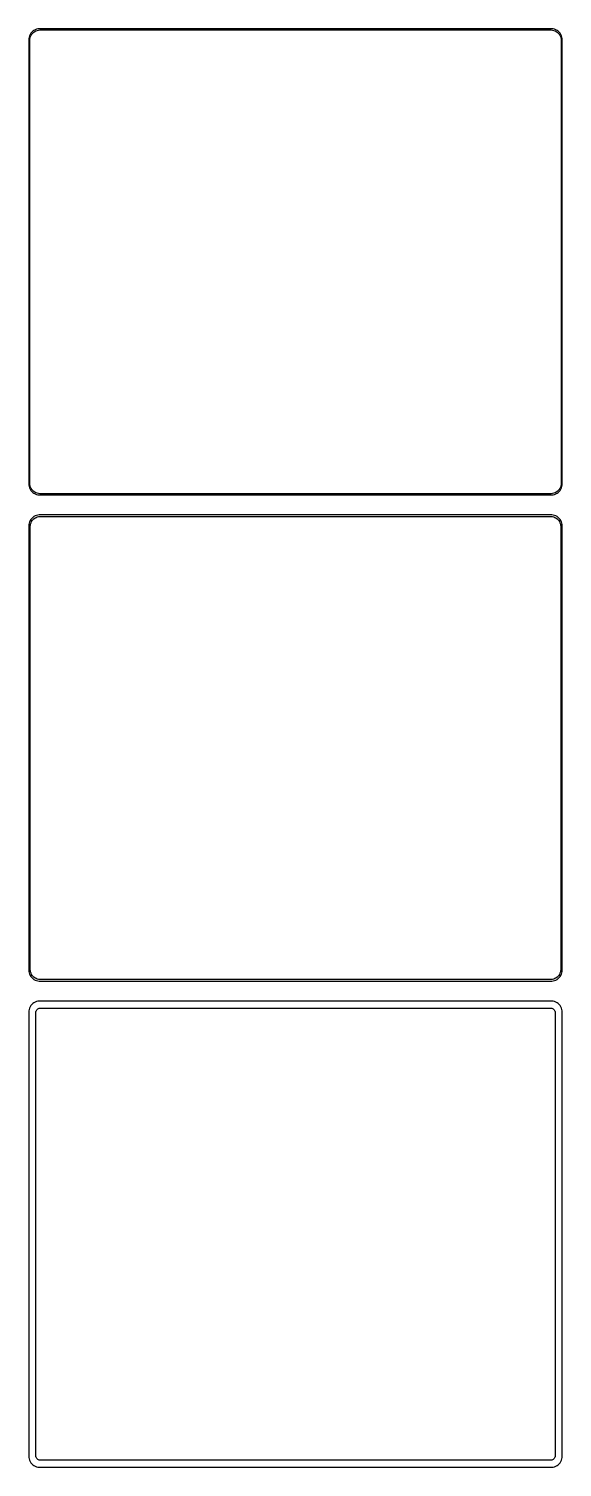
# Model space of a CAD drawing. Header units: metres. Extents: x -120 to 120, y 552 to 1200.
import ezdxf

# ---------------------------------------------------------------- set-up
doc = ezdxf.new("R2010")
doc.units = ezdxf.units.M

msp = doc.modelspace()

# ---------------------------------------------------------------- linework, layer by layer
for p, q in [((-118.187, 1198.85), (-118.645, 1198.42)), ((-117.679, 1199.22), (-118.187, 1198.85)), ((-117.129, 1199.52), (-117.679, 1199.22)), ((-117.295, 1198.76), (-116.772, 1199.05)), ((-116.545, 1199.76), (-117.129, 1199.52)), ((-116.772, 1199.05), (-116.218, 1199.27)), ((-115.937, 1199.91), (-116.545, 1199.76)), ((-116.218, 1199.27), (-115.64, 1199.42)), ((-115.314, 1199.99), (-115.937, 1199.91)), ((-115.64, 1199.42), (-115.048, 1199.49)), ((115.314, 1199.99), (-115.314, 1199.99)), ((-115.048, 1199.49), (115.048, 1199.49)), ((115.048, 1199.49), (115.64, 1199.42)), ((115.937, 1199.91), (115.314, 1199.99)), ((115.64, 1199.42), (116.218, 1199.27)), ((116.545, 1199.76), (115.937, 1199.91)), ((116.218, 1199.27), (116.772, 1199.05)), ((117.129, 1199.52), (116.545, 1199.76)), ((116.772, 1199.05), (117.295, 1198.76)), ((117.679, 1199.22), (117.129, 1199.52)), ((118.187, 1198.85), (117.679, 1199.22)), ((118.645, 1198.42), (118.187, 1198.85)), ((-119.961, 1195.63), (-120, 1195)), ((-120, 1195), (-120, 995)), ((-119.843, 1196.24), (-119.961, 1195.63)), ((-119.649, 1196.84), (-119.843, 1196.24)), ((-119.382, 1197.41), (-119.649, 1196.84)), ((-119.5, 1194.75), (-119.463, 1195.35)), ((-119.5, 995.25), (-119.5, 1194.75)), ((-119.463, 1195.35), (-119.351, 1195.93)), ((-119.045, 1197.94), (-119.382, 1197.41)), ((-119.351, 1195.93), (-119.166, 1196.5)), ((-119.166, 1196.5), (-118.912, 1197.04)), ((-118.645, 1198.42), (-119.045, 1197.94)), ((-118.912, 1197.04), (-118.593, 1197.54)), ((-118.593, 1197.54), (-118.213, 1198)), ((-118.213, 1198), (-117.778, 1198.41)), ((-117.778, 1198.41), (-117.295, 1198.76)), ((117.295, 1198.76), (117.778, 1198.41)), ((117.778, 1198.41), (118.213, 1198)), ((118.213, 1198), (118.593, 1197.54)), ((118.593, 1197.54), (118.912, 1197.04)), ((119.045, 1197.94), (118.645, 1198.42)), ((118.912, 1197.04), (119.166, 1196.5)), ((119.382, 1197.41), (119.045, 1197.94)), ((119.166, 1196.5), (119.351, 1195.93)), ((119.351, 1195.93), (119.463, 1195.35)), ((119.649, 1196.84), (119.382, 1197.41)), ((119.463, 1195.35), (119.5, 1194.75)), ((119.5, 1194.75), (119.5, 995.25)), ((119.843, 1196.24), (119.649, 1196.84)), ((119.961, 1195.63), (119.843, 1196.24)), ((120, 1195), (119.961, 1195.63)), ((120, 995), (120, 1195)), ((-120, 995), (-119.961, 994.373)), ((-119.961, 994.373), (-119.843, 993.757)), ((-119.843, 993.757), (-119.649, 993.159)), ((-119.649, 993.159), (-119.382, 992.591)), ((-119.463, 994.655), (-119.5, 995.25)), ((-119.351, 994.069), (-119.463, 994.655)), ((-119.382, 992.591), (-119.045, 992.061)), ((-119.166, 993.501), (-119.351, 994.069)), ((-118.912, 992.962), (-119.166, 993.501)), ((-119.045, 992.061), (-118.645, 991.577)), ((-118.593, 992.458), (-118.912, 992.962)), ((-118.645, 991.577), (-118.187, 991.147)), ((-118.213, 991.998), (-118.593, 992.458)), ((-117.778, 991.59), (-118.213, 991.998)), ((-117.295, 991.239), (-117.778, 991.59)), ((117.778, 991.59), (117.295, 991.239)), ((118.213, 991.998), (117.778, 991.59)), ((118.187, 991.147), (118.645, 991.577)), ((118.593, 992.458), (118.213, 991.998)), ((118.912, 992.962), (118.593, 992.458)), ((118.645, 991.577), (119.045, 992.061)), ((119.166, 993.501), (118.912, 992.962)), ((119.045, 992.061), (119.382, 992.591)), ((119.351, 994.069), (119.166, 993.501)), ((119.463, 994.655), (119.351, 994.069)), ((119.382, 992.591), (119.649, 993.159)), ((119.5, 995.25), (119.463, 994.655)), ((119.649, 993.159), (119.843, 993.757)), ((119.843, 993.757), (119.961, 994.373)), ((119.961, 994.373), (120, 995)), ((-118.187, 991.147), (-117.679, 990.778)), ((-117.679, 990.778), (-117.129, 990.476)), ((-116.772, 990.952), (-117.295, 991.239)), ((-117.129, 990.476), (-116.545, 990.245)), ((-116.218, 990.732), (-116.772, 990.952)), ((-116.545, 990.245), (-115.937, 990.089)), ((-115.64, 990.584), (-116.218, 990.732)), ((-115.937, 990.089), (-115.314, 990.01)), ((-115.048, 990.509), (-115.64, 990.584)), ((-115.314, 990.01), (115.314, 990.01)), ((115.048, 990.509), (-115.048, 990.509)), ((115.64, 990.584), (115.048, 990.509)), ((115.314, 990.01), (115.937, 990.089)), ((116.218, 990.732), (115.64, 990.584)), ((115.937, 990.089), (116.545, 990.245)), ((116.772, 990.952), (116.218, 990.732)), ((116.545, 990.245), (117.129, 990.476)), ((117.295, 991.239), (116.772, 990.952)), ((117.129, 990.476), (117.679, 990.778)), ((117.679, 990.778), (118.187, 991.147)), ((-119.045, 978.939), (-119.382, 978.409)), ((-118.645, 979.423), (-119.045, 978.939)), ((-118.187, 979.853), (-118.645, 979.423)), ((-118.454, 978.441), (-118.088, 978.884)), ((-117.679, 980.222), (-118.187, 979.853)), ((-118.088, 978.884), (-117.668, 979.278)), ((-117.129, 980.524), (-117.679, 980.222)), ((-117.668, 979.278), (-117.203, 979.616)), ((-117.203, 979.616), (-116.699, 979.893)), ((-116.545, 980.755), (-117.129, 980.524)), ((-116.699, 979.893), (-116.165, 980.104)), ((-115.937, 980.911), (-116.545, 980.755)), ((-116.165, 980.104), (-115.608, 980.247)), ((-115.314, 980.99), (-115.937, 980.911)), ((-115.608, 980.247), (-115.037, 980.319)), ((115.314, 980.99), (-115.314, 980.99)), ((-115.037, 980.319), (115.037, 980.319)), ((115.037, 980.319), (115.608, 980.247)), ((115.937, 980.911), (115.314, 980.99)), ((115.608, 980.247), (116.165, 980.104)), ((116.545, 980.755), (115.937, 980.911)), ((116.165, 980.104), (116.699, 979.893)), ((117.129, 980.524), (116.545, 980.755)), ((116.699, 979.893), (117.203, 979.616)), ((117.679, 980.222), (117.129, 980.524)), ((117.203, 979.616), (117.668, 979.278)), ((117.668, 979.278), (118.088, 978.884)), ((118.187, 979.853), (117.679, 980.222)), ((118.088, 978.884), (118.454, 978.441)), ((118.645, 979.423), (118.187, 979.853)), ((119.045, 978.939), (118.645, 979.423)), ((119.382, 978.409), (119.045, 978.939)), ((-119.961, 976.627), (-120, 976)), ((-120, 976), (-120, 776)), ((-119.843, 977.243), (-119.961, 976.627)), ((-119.649, 977.841), (-119.843, 977.243)), ((-119.382, 978.409), (-119.649, 977.841)), ((-119.328, 975.75), (-119.292, 976.324)), ((-119.328, 776.25), (-119.328, 975.75)), ((-119.292, 976.324), (-119.185, 976.889)), ((-119.185, 976.889), (-119.007, 977.435)), ((-119.007, 977.435), (-118.762, 977.956)), ((-118.762, 977.956), (-118.454, 978.441)), ((118.454, 978.441), (118.762, 977.956)), ((118.762, 977.956), (119.007, 977.435)), ((119.007, 977.435), (119.185, 976.889)), ((119.185, 976.889), (119.292, 976.324)), ((119.292, 976.324), (119.328, 975.75)), ((119.328, 975.75), (119.328, 776.25)), ((119.649, 977.841), (119.382, 978.409)), ((119.843, 977.243), (119.649, 977.841)), ((119.961, 976.627), (119.843, 977.243)), ((120, 976), (119.961, 976.627)), ((120, 776), (120, 976)), ((-120, 776), (-119.961, 775.373)), ((-119.961, 775.373), (-119.843, 774.757)), ((-119.843, 774.757), (-119.649, 774.159)), ((-119.649, 774.159), (-119.382, 773.591)), ((-119.382, 773.591), (-119.045, 773.061)), ((-119.292, 775.676), (-119.328, 776.25)), ((-119.185, 775.111), (-119.292, 775.676)), ((-119.007, 774.565), (-119.185, 775.111)), ((-119.045, 773.061), (-118.645, 772.577)), ((-118.762, 774.044), (-119.007, 774.565)), ((-118.454, 773.559), (-118.762, 774.044)), ((-118.645, 772.577), (-118.187, 772.147)), ((-118.088, 773.116), (-118.454, 773.559)), ((-118.187, 772.147), (-117.679, 771.778)), ((-117.668, 772.722), (-118.088, 773.116)), ((-117.679, 771.778), (-117.129, 771.476)), ((-117.203, 772.384), (-117.668, 772.722)), ((-116.699, 772.107), (-117.203, 772.384)), ((-117.129, 771.476), (-116.545, 771.245)), ((-116.165, 771.896), (-116.699, 772.107)), ((-116.545, 771.245), (-115.937, 771.089)), ((-115.608, 771.753), (-116.165, 771.896)), ((-115.037, 771.681), (-115.608, 771.753)), ((115.037, 771.681), (-115.037, 771.681)), ((115.608, 771.753), (115.037, 771.681)), ((116.165, 771.896), (115.608, 771.753)), ((115.937, 771.089), (116.545, 771.245)), ((116.699, 772.107), (116.165, 771.896)), ((116.545, 771.245), (117.129, 771.476)), ((117.203, 772.384), (116.699, 772.107)), ((117.129, 771.476), (117.679, 771.778)), ((117.668, 772.722), (117.203, 772.384)), ((118.088, 773.116), (117.668, 772.722)), ((117.679, 771.778), (118.187, 772.147)), ((118.454, 773.559), (118.088, 773.116)), ((118.187, 772.147), (118.645, 772.577)), ((118.762, 774.044), (118.454, 773.559)), ((118.645, 772.577), (119.045, 773.061)), ((119.007, 774.565), (118.762, 774.044)), ((119.185, 775.111), (119.007, 774.565)), ((119.045, 773.061), (119.382, 773.591)), ((119.292, 775.676), (119.185, 775.111)), ((119.328, 776.25), (119.292, 775.676)), ((119.382, 773.591), (119.649, 774.159)), ((119.649, 774.159), (119.843, 774.757)), ((119.843, 774.757), (119.961, 775.373)), ((119.961, 775.373), (120, 776)), ((-115.937, 771.089), (-115.314, 771.01)), ((-115.314, 771.01), (115.314, 771.01)), ((115.314, 771.01), (115.937, 771.089)), ((-119.843, 758.243), (-119.961, 757.627)), ((-119.649, 758.841), (-119.843, 758.243)), ((-119.382, 759.409), (-119.649, 758.841)), ((-119.045, 759.939), (-119.382, 759.409)), ((-118.645, 760.423), (-119.045, 759.939)), ((-118.187, 760.853), (-118.645, 760.423)), ((-117.679, 761.222), (-118.187, 760.853)), ((-117.129, 761.524), (-117.679, 761.222)), ((-116.545, 761.755), (-117.129, 761.524)), ((-115.937, 761.911), (-116.545, 761.755)), ((-116.457, 757.99), (-116.288, 758.194)), ((-116.288, 758.194), (-116.095, 758.376)), ((-116.095, 758.376), (-115.88, 758.531)), ((-115.314, 761.99), (-115.937, 761.911)), ((-115.88, 758.531), (-115.648, 758.659)), ((-115.648, 758.659), (-115.402, 758.756)), ((-115.402, 758.756), (-115.145, 758.822)), ((115.314, 761.99), (-115.314, 761.99)), ((-115.145, 758.822), (-114.882, 758.855)), ((-114.882, 758.855), (114.882, 758.855)), ((114.882, 758.855), (115.145, 758.822)), ((115.145, 758.822), (115.402, 758.756)), ((115.937, 761.911), (115.314, 761.99)), ((115.402, 758.756), (115.648, 758.659)), ((115.648, 758.659), (115.88, 758.531)), ((115.88, 758.531), (116.095, 758.376)), ((116.545, 761.755), (115.937, 761.911)), ((116.095, 758.376), (116.288, 758.194)), ((116.288, 758.194), (116.457, 757.99)), ((117.129, 761.524), (116.545, 761.755)), ((117.679, 761.222), (117.129, 761.524)), ((118.187, 760.853), (117.679, 761.222)), ((118.645, 760.423), (118.187, 760.853)), ((119.045, 759.939), (118.645, 760.423)), ((119.382, 759.409), (119.045, 759.939)), ((119.649, 758.841), (119.382, 759.409)), ((119.843, 758.243), (119.649, 758.841)), ((119.961, 757.627), (119.843, 758.243)), ((-119.961, 757.627), (-120, 757)), ((-120, 757), (-120, 557)), ((-116.86, 756.75), (-116.843, 757.014)), ((-116.86, 557.25), (-116.86, 756.75)), ((-116.843, 757.014), (-116.793, 757.275)), ((-116.793, 757.275), (-116.711, 757.527)), ((-116.711, 757.527), (-116.599, 757.766)), ((-116.599, 757.766), (-116.457, 757.99)), ((116.457, 757.99), (116.599, 757.766)), ((116.599, 757.766), (116.711, 757.527)), ((116.711, 757.527), (116.793, 757.275)), ((116.793, 757.275), (116.843, 757.014)), ((116.843, 757.014), (116.86, 756.75)), ((116.86, 756.75), (116.86, 557.25)), ((120, 757), (119.961, 757.627)), ((120, 557), (120, 757)), ((-120, 557), (-119.961, 556.373)), ((-119.961, 556.373), (-119.843, 555.757)), ((-119.843, 555.757), (-119.649, 555.159)), ((-119.649, 555.159), (-119.382, 554.591)), ((-119.382, 554.591), (-119.045, 554.061)), ((-119.045, 554.061), (-118.645, 553.577)), ((-118.645, 553.577), (-118.187, 553.147)), ((-118.187, 553.147), (-117.679, 552.778)), ((-117.679, 552.778), (-117.129, 552.476)), ((-117.129, 552.476), (-116.545, 552.245)), ((-116.843, 556.986), (-116.86, 557.25)), ((-116.793, 556.725), (-116.843, 556.986)), ((-116.711, 556.473), (-116.793, 556.725)), ((-116.599, 556.234), (-116.711, 556.473)), ((-116.457, 556.01), (-116.599, 556.234)), ((-116.545, 552.245), (-115.937, 552.089)), ((-116.288, 555.806), (-116.457, 556.01)), ((-116.095, 555.624), (-116.288, 555.806)), ((-115.88, 555.469), (-116.095, 555.624)), ((-115.937, 552.089), (-115.314, 552.01)), ((-115.648, 555.341), (-115.88, 555.469)), ((-115.402, 555.244), (-115.648, 555.341)), ((-115.145, 555.178), (-115.402, 555.244)), ((-115.314, 552.01), (115.314, 552.01)), ((-114.882, 555.145), (-115.145, 555.178)), ((114.882, 555.145), (-114.882, 555.145)), ((115.145, 555.178), (114.882, 555.145)), ((115.402, 555.244), (115.145, 555.178)), ((115.314, 552.01), (115.937, 552.089)), ((115.648, 555.341), (115.402, 555.244)), ((115.88, 555.469), (115.648, 555.341)), ((116.095, 555.624), (115.88, 555.469)), ((115.937, 552.089), (116.545, 552.245)), ((116.288, 555.806), (116.095, 555.624)), ((116.457, 556.01), (116.288, 555.806)), ((116.599, 556.234), (116.457, 556.01)), ((116.545, 552.245), (117.129, 552.476)), ((116.711, 556.473), (116.599, 556.234)), ((116.793, 556.725), (116.711, 556.473)), ((116.843, 556.986), (116.793, 556.725)), ((116.86, 557.25), (116.843, 556.986)), ((117.129, 552.476), (117.679, 552.778)), ((117.679, 552.778), (118.187, 553.147)), ((118.187, 553.147), (118.645, 553.577)), ((118.645, 553.577), (119.045, 554.061)), ((119.045, 554.061), (119.382, 554.591)), ((119.382, 554.591), (119.649, 555.159)), ((119.649, 555.159), (119.843, 555.757)), ((119.843, 555.757), (119.961, 556.373)), ((119.961, 556.373), (120, 557))]:
    msp.add_line(p, q)

doc.saveas('drawing.dxf')
